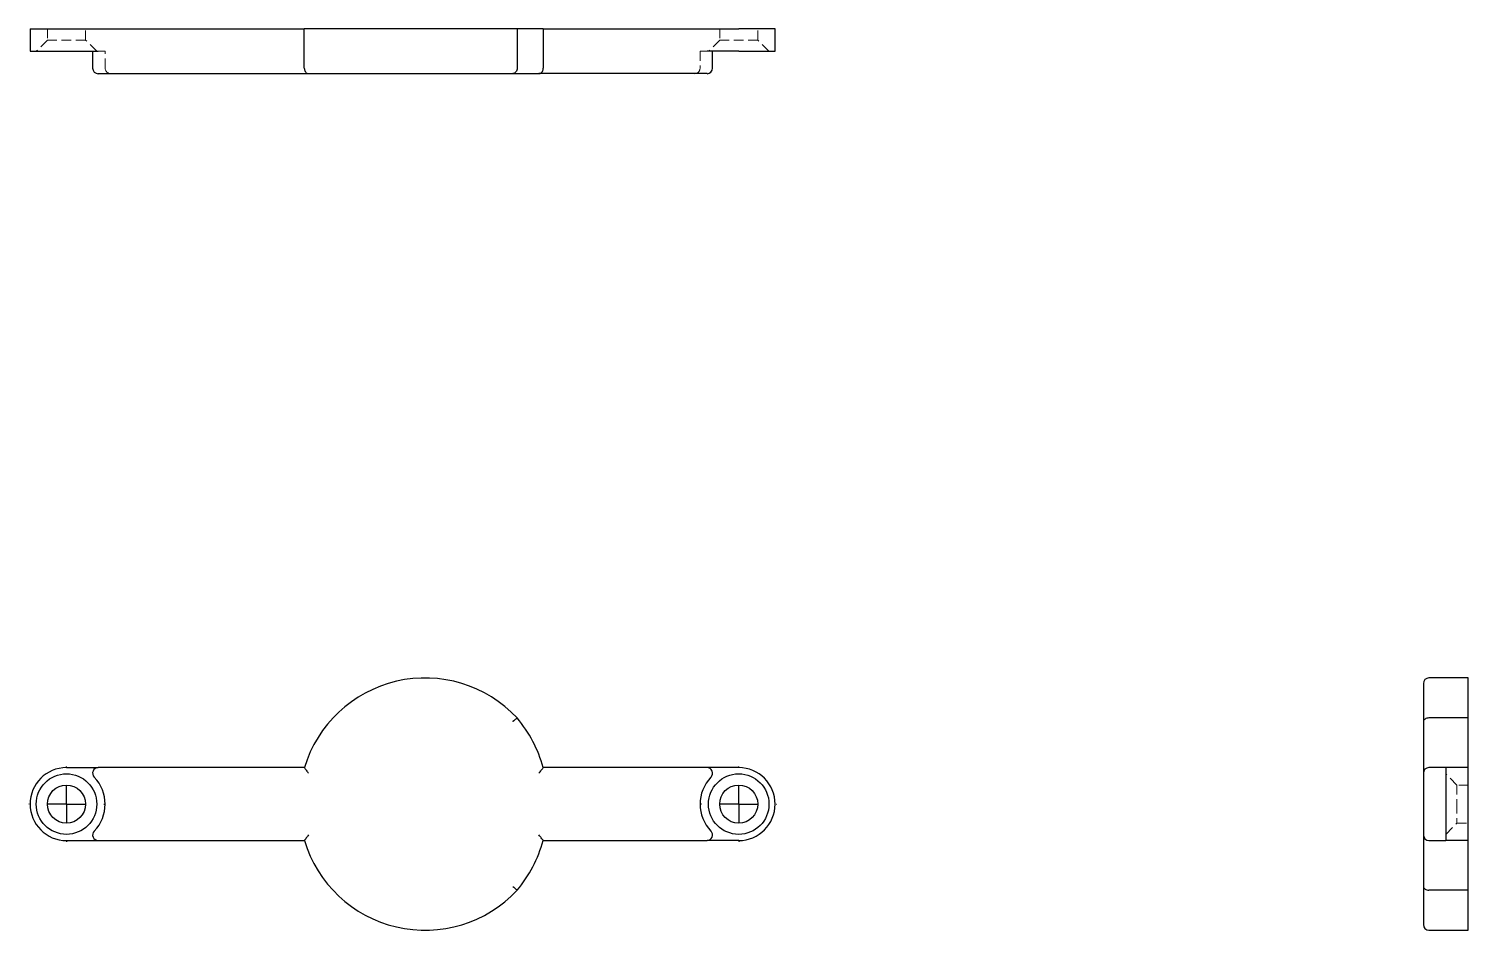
# Model space of a CAD drawing. Header units: millimetres. Extents: x 33 to 226, y 40 to 161.
import ezdxf

# ---------------------------------------------------------------- set-up
doc = ezdxf.new("R2010")
doc.units = ezdxf.units.MM
doc.linetypes.add('HIDDEN', pattern=[1.905, 1.27, -0.635])
doc.layers.add('10', color=7, linetype='Continuous')

# ---------------------------------------------------------------- blocks, each defined once
blk = doc.blocks.new('SW_CENTERMARKSYMBOL_0')
at = {"layer": '10', "color": 0}
for p, q in [((0, 5), (0, 5.06)), ((0, 0), (0, 2.5)), ((-5, 0), (-5.06, 0)), ((0, 0), (-2.5, 0)), ((0, 0), (0, -2.5)), ((0, 0), (2.5, 0)), ((5, 0), (5.06, 0)), ((0, -5), (0, -5.06))]:
    blk.add_line(p, q, dxfattribs=at)
blk = doc.blocks.new('SW_CENTERMARKSYMBOL_1')
at = {"layer": '10', "color": 0}
for p, q in [((0, 5), (0, 5.06)), ((0, 0), (0, 2.5)), ((-5, 0), (-5.06, 0)), ((0, 0), (-2.5, 0)), ((0, 0), (0, -2.5)), ((0, 0), (2.5, 0)), ((5, 0), (5.06, 0)), ((0, -5), (0, -5.06))]:
    blk.add_line(p, q, dxfattribs=at)

msp = doc.modelspace()

# ---------------------------------------------------------------- linework, layer by layer
at = {"color": 7, "linetype": 'Continuous', "lineweight": 25}
for p, q in [((33, 161.01), (33, 158)), ((33, 161.01), (37.89, 161.01)), ((37.89, 161.01), (69.81, 161.01)), ((69.81, 155.74), (69.81, 161.01)), ((98.37, 161.01), (69.81, 161.01)), ((98.37, 161.01), (98.37, 155.74)), ((101.87, 161.01), (98.37, 161.01)), ((101.87, 161.01), (101.87, 155.74)), ((101.87, 161.01), (128.11, 161.01)), ((133, 161.01), (128.11, 161.01)), ((133, 158), (133, 161.01)), ((33, 158), (37.89, 158)), ((37.89, 158), (42.15, 158)), ((41.4, 158), (41.4, 155.74)), ((128.11, 158), (123.85, 158)), ((124.6, 155.74), (124.6, 158)), ((128.11, 158), (133, 158)), ((42.15, 154.99), (70.38, 154.99)), ((70.38, 154.99), (97.8, 154.99)), ((97.8, 154.99), (101.3, 154.99)), ((123.85, 154.99), (101.3, 154.99)), ((226.01, 73.92), (220.74, 73.92)), ((226.01, 68.55), (226.01, 73.92)), ((219.99, 73.17), (219.99, 68.05)), ((219.99, 68.05), (219.99, 61.14)), ((226.01, 68.55), (220.74, 68.55)), ((226.01, 61.89), (226.01, 68.55)), ((37.89, 61.89), (42.15, 61.89)), ((69.81, 61.89), (42.15, 61.89)), ((123.85, 61.89), (101.87, 61.89)), ((128.11, 61.89), (123.85, 61.89)), ((223, 61.89), (220.74, 61.89)), ((226.01, 61.89), (223, 61.89)), ((223, 61.89), (223, 52.11)), ((226.01, 52.11), (226.01, 61.89)), ((219.99, 61.14), (219.99, 52.86)), ((219.99, 52.86), (219.99, 45.95)), ((37.89, 52.11), (42.15, 52.11)), ((42.15, 52.11), (69.81, 52.11)), ((101.87, 52.11), (123.85, 52.11)), ((128.11, 52.11), (123.85, 52.11)), ((220.74, 52.11), (223, 52.11)), ((226.01, 52.11), (223, 52.11)), ((226.01, 45.45), (226.01, 52.11)), ((219.99, 45.95), (219.99, 40.83)), ((226.01, 45.45), (220.74, 45.45)), ((226.01, 40.08), (226.01, 45.45)), ((220.74, 40.08), (226.01, 40.08))]:
    msp.add_line(p, q, dxfattribs=at)
at = {"color": 7, "linetype": 'HIDDEN', "lineweight": 18}
for p, q in [((35.33, 161.01), (35.33, 159.5)), ((40.44, 159.5), (40.44, 161.01)), ((125.56, 161.01), (125.56, 159.5)), ((130.67, 159.5), (130.67, 161.01)), ((35.33, 159.5), (33.83, 158)), ((35.33, 159.5), (40.44, 159.5)), ((41.95, 158), (40.44, 159.5)), ((125.56, 159.5), (124.05, 158)), ((125.56, 159.5), (130.67, 159.5)), ((132.17, 158), (130.67, 159.5)), ((42.15, 158), (43.08, 158)), ((43.08, 155.74), (43.08, 158)), ((122.92, 158), (123.85, 158)), ((122.92, 158), (122.92, 155.74)), ((224.5, 59.56), (223, 61.06)), ((224.5, 59.56), (224.5, 57)), ((226.01, 59.56), (224.5, 59.56)), ((224.5, 57), (224.5, 54.44)), ((223, 52.94), (224.5, 54.44)), ((224.5, 54.44), (226.01, 54.44))]:
    msp.add_line(p, q, dxfattribs=at)
at = {"color": 7, "linetype": 'Continuous', "lineweight": 25}
for centre, radius in [((37.89, 57), 4.06), ((128.11, 57), 4.06), ((37.89, 57), 2.56), ((128.11, 57), 2.56)]:
    msp.add_circle(centre, radius, dxfattribs=at)
for centre, radius, start, end in [((42.15, 155.74), 0.752, 180, 270), ((123.85, 155.74), 0.752, 270, 0), ((86.01, 57), 16.92, 43.067, 163.2086), ((220.74, 73.17), 0.752, 90, 180), ((84.5, 57), 18.05, 15.7139, 39.8049), ((37.89, 57), 4.89, 90, 270), ((42.15, 61.14), 0.752, 90, 224.1231), ((123.85, 61.14), 0.752, 315.8769, 90), ((128.11, 57), 4.89, 270, 90), ((220.74, 61.14), 0.752, 90, 180), ((37.89, 57), 5.19, 315.8769, 44.1231), ((128.11, 57), 5.19, 135.8769, 224.1231), ((42.15, 52.86), 0.752, 135.8769, 270), ((123.85, 52.86), 0.752, 270, 44.1231), ((220.74, 52.86), 0.752, 180, 270), ((86.01, 57), 16.92, 196.7914, 316.933), ((84.5, 57), 18.05, 320.1951, 344.2861), ((220.74, 40.83), 0.752, 180, 270)]:
    msp.add_arc(centre, radius, start, end, dxfattribs=at)
at = {"color": 7, "linetype": 'HIDDEN', "lineweight": 18}
for centre, start, end in [((43.83, 155.74), 180, 270), ((122.17, 155.74), 270, 0)]:
    msp.add_arc(centre, 0.752, start, end, dxfattribs=at)
at = {"color": 7, "linetype": 'Continuous', "lineweight": 25}
for points, knots in [([(69.81, 155.74), (69.81, 155.66), (69.82, 155.59), (69.86, 155.43), (69.89, 155.36), (69.97, 155.22), (70.02, 155.15), (70.12, 155.07), (70.17, 155.04), (70.27, 155), (70.32, 154.99), (70.38, 154.99), (70.38, 154.99), (70.38, 154.99)], [-0.08884757, -0.08884757, -0.08884757, -0.08884757, -0.07289191, -0.07289191, -0.05540749, -0.05540749, -0.03413, -0.03413, -0.017288, -0.017288, 0, 0, 0.0003911, 0.0003911, 0.0003911, 0.0003911]), ([(98.37, 155.74), (98.37, 155.65), (98.35, 155.55), (98.3, 155.37), (98.26, 155.29), (98.15, 155.15), (98.09, 155.09), (97.96, 155.01), (97.88, 154.99), (97.81, 154.99), (97.8, 154.99), (97.8, 154.99)], [0, 0, 0, 0, 0.01952481, 0.01952481, 0.03905372, 0.03905372, 0.0585909, 0.0585909, 0.0784317, 0.0784317, 0.07880392, 0.07880392, 0.07880392, 0.07880392]), ([(101.3, 154.99), (101.3, 154.99), (101.3, 154.99), (101.35, 154.99), (101.41, 155), (101.51, 155.04), (101.56, 155.07), (101.67, 155.16), (101.72, 155.22), (101.8, 155.36), (101.83, 155.43), (101.87, 155.59), (101.87, 155.67), (101.87, 155.74)], [-0.17880137, -0.17880137, -0.17880137, -0.17880137, -0.17840818, -0.17840818, -0.16085222, -0.16085222, -0.14376394, -0.14376394, -0.12246431, -0.12246431, -0.10505429, -0.10505429, -0.08920409, -0.08920409, -0.08920409, -0.08920409]), ([(98.37, 68.55), (98.37, 68.55), (98.35, 68.54), (98.3, 68.49), (98.26, 68.45), (98.15, 68.36), (98.09, 68.31), (97.96, 68.19), (97.88, 68.12), (97.81, 68.06), (97.8, 68.06), (97.8, 68.05)], [0, 0, 0, 0, 0.01952481, 0.01952481, 0.03905372, 0.03905372, 0.0585909, 0.0585909, 0.0784317, 0.0784317, 0.07880392, 0.07880392, 0.07880392, 0.07880392]), ([(220.74, 68.55), (220.65, 68.55), (220.55, 68.54), (220.37, 68.49), (220.29, 68.45), (220.15, 68.36), (220.09, 68.31), (220.01, 68.19), (219.99, 68.12), (219.99, 68.06), (219.99, 68.06), (219.99, 68.05)], [0, 0, 0, 0, 0.01952481, 0.01952481, 0.03905372, 0.03905372, 0.0585909, 0.0585909, 0.0784317, 0.0784317, 0.07880392, 0.07880392, 0.07880392, 0.07880392]), ([(69.81, 61.89), (69.81, 61.89), (69.82, 61.87), (69.86, 61.82), (69.89, 61.79), (69.97, 61.68), (70.02, 61.61), (70.12, 61.47), (70.17, 61.41), (70.27, 61.28), (70.32, 61.21), (70.38, 61.14), (70.38, 61.14), (70.38, 61.14)], [-0.08884757, -0.08884757, -0.08884757, -0.08884757, -0.07289191, -0.07289191, -0.05540749, -0.05540749, -0.03413, -0.03413, -0.017288, -0.017288, 0, 0, 0.0003911, 0.0003911, 0.0003911, 0.0003911]), ([(101.3, 61.14), (101.3, 61.14), (101.3, 61.14), (101.35, 61.21), (101.41, 61.28), (101.51, 61.41), (101.56, 61.48), (101.67, 61.61), (101.72, 61.68), (101.8, 61.79), (101.83, 61.83), (101.87, 61.87), (101.87, 61.89), (101.87, 61.89)], [-0.17880137, -0.17880137, -0.17880137, -0.17880137, -0.17840818, -0.17840818, -0.16085222, -0.16085222, -0.14376394, -0.14376394, -0.12246431, -0.12246431, -0.10505429, -0.10505429, -0.08920409, -0.08920409, -0.08920409, -0.08920409]), ([(70.38, 52.86), (70.38, 52.86), (70.38, 52.86), (70.32, 52.79), (70.27, 52.72), (70.17, 52.59), (70.12, 52.53), (70.02, 52.39), (69.97, 52.32), (69.89, 52.21), (69.86, 52.18), (69.82, 52.13), (69.81, 52.11), (69.81, 52.11)], [-0.17808623, -0.17808623, -0.17808623, -0.17808623, -0.17769513, -0.17769513, -0.16040713, -0.16040713, -0.14356513, -0.14356513, -0.12228764, -0.12228764, -0.10480322, -0.10480322, -0.08884757, -0.08884757, -0.08884757, -0.08884757]), ([(101.87, 52.11), (101.87, 52.11), (101.87, 52.13), (101.83, 52.17), (101.8, 52.21), (101.72, 52.32), (101.67, 52.39), (101.56, 52.52), (101.51, 52.59), (101.41, 52.72), (101.35, 52.79), (101.3, 52.86), (101.3, 52.86), (101.3, 52.86)], [-0.08920409, -0.08920409, -0.08920409, -0.08920409, -0.07335388, -0.07335388, -0.05594387, -0.05594387, -0.03464424, -0.03464424, -0.01755595, -0.01755595, 0, 0, 0.0003932, 0.0003932, 0.0003932, 0.0003932]), ([(97.8, 45.95), (97.8, 45.94), (97.81, 45.94), (97.88, 45.88), (97.96, 45.81), (98.09, 45.69), (98.15, 45.64), (98.26, 45.55), (98.3, 45.51), (98.35, 45.46), (98.37, 45.45), (98.37, 45.45)], [-0.00037223, -0.00037223, -0.00037223, -0.00037223, 0, 0, 0.01984117, 0.01984117, 0.03937871, 0.03937871, 0.05890798, 0.05890798, 0.07843315, 0.07843315, 0.07843315, 0.07843315]), ([(219.99, 45.95), (219.99, 45.94), (219.99, 45.94), (219.99, 45.88), (220.01, 45.81), (220.09, 45.69), (220.15, 45.64), (220.29, 45.55), (220.37, 45.51), (220.55, 45.46), (220.65, 45.45), (220.74, 45.45)], [-0.00037223, -0.00037223, -0.00037223, -0.00037223, 0, 0, 0.01984117, 0.01984117, 0.03937871, 0.03937871, 0.05890798, 0.05890798, 0.07843315, 0.07843315, 0.07843315, 0.07843315])]:
    msp.add_open_spline(points, degree=3, knots=knots, dxfattribs=at)

# ---------------------------------------------------------------- block references
at = {"layer": '10'}
for name, p in [('SW_CENTERMARKSYMBOL_0', (37.89, 57)), ('SW_CENTERMARKSYMBOL_1', (128.11, 57))]:
    msp.add_blockref(name, p, dxfattribs=at)

doc.saveas('drawing.dxf')
